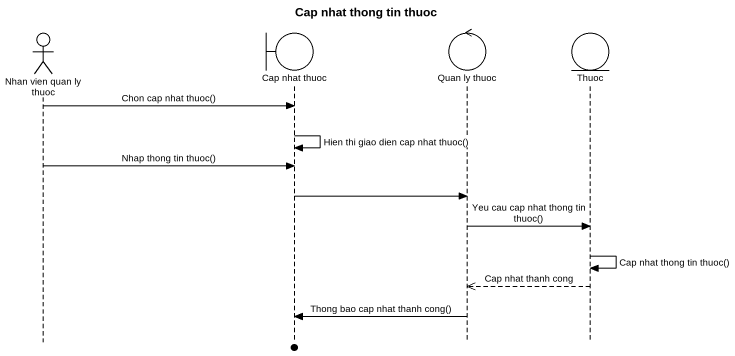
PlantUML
@startuml
title Cap nhat thong tin thuoc
hide footbox
actor "Nhan vien quan ly thuoc" as Nhan_vien_quan_ly_thuoc
boundary "Cap nhat thuoc" as Cap_nhat_thuoc
control "Quan ly thuoc" as Quan_ly_thuoc
entity Thuoc

Nhan_vien_quan_ly_thuoc -> Cap_nhat_thuoc : Chon cap nhat thuoc()
Cap_nhat_thuoc -> Cap_nhat_thuoc : Hien thi giao dien cap nhat thuoc()
Nhan_vien_quan_ly_thuoc -> Cap_nhat_thuoc : Nhap thong tin thuoc()
Cap_nhat_thuoc -> Quan_ly_thuoc
Quan_ly_thuoc -> Thuoc : Yeu cau cap nhat thong tin thuoc()
Thuoc -> Thuoc : Cap nhat thong tin thuoc()
Thuoc -->> Quan_ly_thuoc : Cap nhat thanh cong
Quan_ly_thuoc -> Cap_nhat_thuoc : Thong bao cap nhat thanh cong()
@enduml
